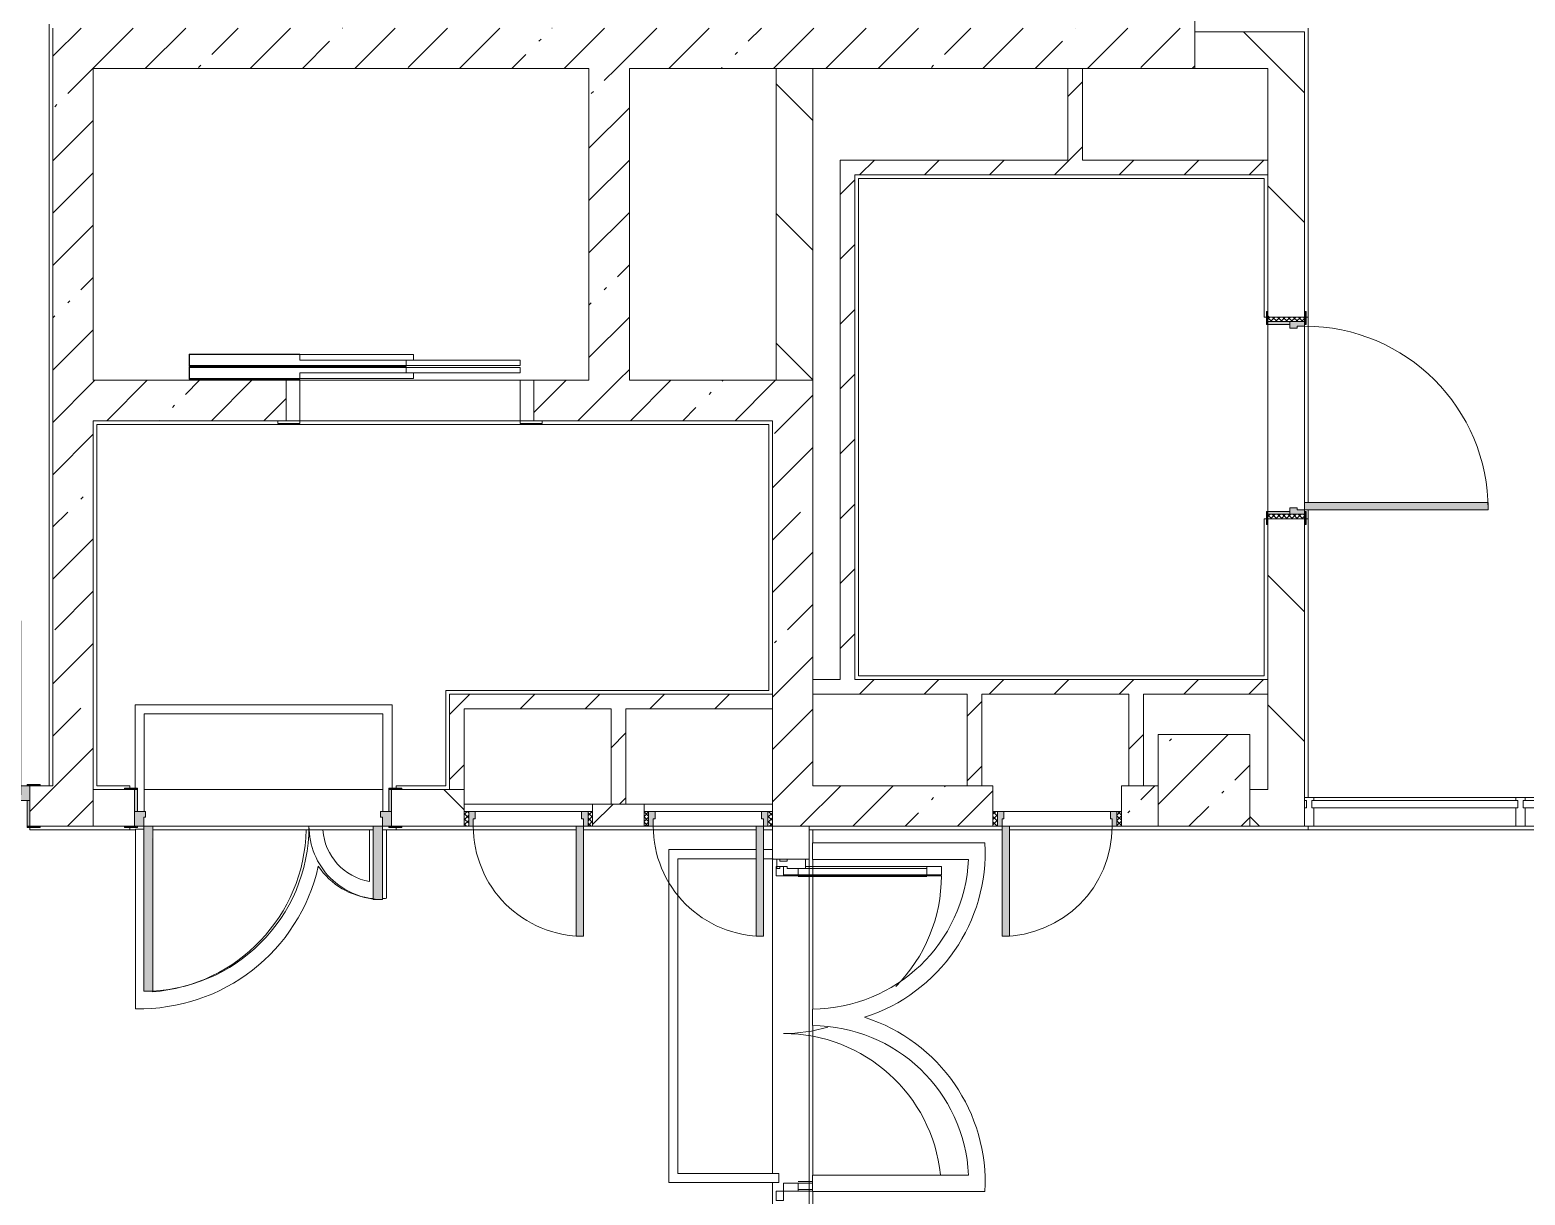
# Model space of a CAD drawing. Header units: millimetres. Extents: x -4185 to 186529, y -8553 to 29097.
# Drawn here: x 153973 to 162118, y 11389 to 17740 of the extents above; entities that cross this region are included whole.
import ezdxf

# ---------------------------------------------------------------- set-up
doc = ezdxf.new("R2010")
doc.units = ezdxf.units.MM
for name, color, linetype, lineweight, true_color in [('A-DETL-GENF-6', 7, 'Continuous', 5, 0xaaaaaa), ('A-DOOR-3', 7, 'Continuous', 5, 0xaaaaaa), ('A-DOOR-4', 7, 'Continuous', 5, 0xe2e2e2), ('A-DOOR-FRAM-2', 7, 'Continuous', 5, 0xe2e2e2), ('A-DOOR-FRAM-3', 7, 'Continuous', 5, 0xaaaaaa), ('A-FLOR-1', 7, 'Continuous', 5, 0xaaaaaa)]:
    doc.layers.add(name, color=color, linetype=linetype, lineweight=lineweight, true_color=true_color)
for name, color, linetype, lineweight in [('A-GLAZ-CURT-2', 7, 'Continuous', 5), ('A-GLAZ-CWMG-2', 7, 'Continuous', 5), ('A-WALL', 7, 'Continuous', 9), ('I-WALL-3', 7, 'Continuous', 5), ('S-COLS-2', 7, 'Continuous', 5)]:
    doc.layers.add(name, color=color, linetype=linetype, lineweight=lineweight)
pattern_1 = [(135, (59518.7, 0), (-353.5534, -353.5534), [])]
pattern_2 = [(45, (59518.7, 0), (-285.1231, 285.1231), []), (45, (59803.8, 0), (-285.1231, 285.1231), [504.031, -100.806, 16.764, -84.042])]
pattern_3 = [(45, (59518.68, 0), (-176.7767, 176.7767), [])]
pattern_4 = [(135, (1951.41, 124.685), (-14.14214, -14.14214), []), (225, (1951.41, 124.685), (14.14214, -14.14214), [])]
pattern_5 = [(45, (-171.384, 124.685), (-14.1421, 14.1421), []), (135, (-171.384, 124.685), (-14.1421, -14.1421), [])]

# ---------------------------------------------------------------- blocks, each defined once
blk = doc.blocks.new('110_Дверь_СКБ_2Ст - Д-1_л_Лестничная клетка EIS60 2-32142534-1_10_1_птичка')
at = {"layer": 'A-DOOR-4'}
for points in [[(662.5, 1010), (612.5, 1010), (612.5, 110), (662.5, 110), (662.5, 786.4)], [(-587.5, 510), (-637.5, 510), (-637.5, 110), (-587.5, 110), (-587.5, 499.2)], [(712.5, 30), (697.5, 30), (699.6, -110), (712.5, -110)]]:
    blk.add_hatch(color=256, dxfattribs=at).paths.add_polyline_path(points)
h = blk.add_hatch(color=256, dxfattribs=at)
h.paths.add_polyline_path([(662.5, 110), (662.5, 60), (652.5, 60), (652.5, 30), (712.5, 32.6), (712.5, 110)])
h.paths.add_polyline_path([(-637.5, 110), (-687.5, 110), (-687.2, 30), (-627.5, 35.6), (-627.5, 60), (-637.5, 60), (-637.5, 104.8)])
at = {"layer": 'A-DOOR-FRAM-2'}
for points in [[(-672.5, 118), (-742.5, 118), (-742.5, 110), (-672.5, 110)], [(729.9, 118), (697.5, 118), (697.5, 110), (767.5, 110), (767.5, 118)], [(-672.5, 30), (-687.5, 30), (-687.4, -110), (-672.5, -110), (-672.5, -21.5)], [(-687.4, -110), (-742.5, -110.2), (-742.5, -118), (-672.5, -118), (-674.5, -110)], [(767.5, -110), (697.5, -110), (698.9, -118), (767.5, -118)]]:
    blk.add_hatch(color=256, dxfattribs=at).paths.add_polyline_path(points)
at = {"layer": 'A-DOOR-3'}
for p, q in [((662.5, 1010), (612.5, 1010)), ((612.5, 1010), (612.5, 110)), ((662.5, 110), (662.5, 1010)), ((-637.5, 510), (-637.5, 110)), ((-587.5, 510), (-637.5, 510)), ((-587.5, 110), (-587.5, 510)), ((-637.5, 110), (-587.5, 110)), ((612.5, 110), (662.5, 110))]:
    blk.add_line(p, q, dxfattribs=at)
for centre, radius, start, end in [((662.5, 110), 900, 90, 180), ((-637.5, 110), 400, 360, 90)]:
    blk.add_arc(centre, radius, start, end, dxfattribs=at)
at = {"layer": 'A-DOOR-FRAM-3'}
for p, q in [((-672.5, 118), (-742.5, 118)), ((-742.5, 118), (-742.5, 110)), ((-742.5, 110), (-672.5, 110)), ((-637.5, 110), (-687.5, 110)), ((-687.5, 110), (-687.5, 30)), ((-672.5, 110), (-672.5, 118)), ((-637.5, 60), (-637.5, 110)), ((662.5, 110), (662.5, 60)), ((712.5, 110), (662.5, 110)), ((767.5, 118), (697.5, 118)), ((697.5, 118), (697.5, 110)), ((697.5, 110), (767.5, 110)), ((712.5, 30), (712.5, 110)), ((767.5, 110), (767.5, 118)), ((-687.5, 30), (-627.5, 30)), ((-672.5, 30), (-687.5, 30)), ((-687.5, 30), (-687.5, -110)), ((-672.5, -110), (-672.5, 30)), ((-627.5, 60), (-637.5, 60)), ((-627.5, 30), (-627.5, 60)), ((662.5, 60), (652.5, 60)), ((652.5, 60), (652.5, 30)), ((652.5, 30), (712.5, 30)), ((712.5, 30), (697.5, 30)), ((697.5, 30), (697.5, -110)), ((712.5, -110), (712.5, 30)), ((-672.5, -110), (-742.5, -110)), ((-742.5, -110), (-742.5, -118)), ((-742.5, -118), (-672.5, -118)), ((-687.5, -110), (-672.5, -110)), ((-672.5, -118), (-672.5, -110)), ((697.5, -110), (712.5, -110)), ((767.5, -110), (697.5, -110)), ((697.5, -110), (697.5, -118)), ((697.5, -118), (767.5, -118)), ((767.5, -118), (767.5, -110))]:
    blk.add_line(p, q, dxfattribs=at)
blk = doc.blocks.new('110_Дверь_СКБ_2Ст - Д-3а 1450x2100h_Лестничная клетка из коридора-32213611-1_10_1_птичка')
at = {"layer": 'A-DOOR-4'}
for points in [[(617.4, 1000), (612.5, 1000), (617.1, 100), (662.5, 100), (662.5, 1000)], [(-587.5, 500), (-637.5, 500), (-637.5, 100), (-587.5, 100), (-587.5, 492.8)], [(710, 20), (697.5, 20), (697.5, -100), (712.5, -100), (712.5, 20)]]:
    blk.add_hatch(color=256, dxfattribs=at).paths.add_polyline_path(points)
h = blk.add_hatch(color=256, dxfattribs=at)
h.paths.add_polyline_path([(707.1, 100), (662.5, 100), (660, 50), (652.5, 50), (652.5, 20), (712.5, 20), (710.2, 100)])
h.paths.add_polyline_path([(-637.5, 100), (-687.5, 100), (-687.5, 20), (-627.5, 20), (-627.5, 50), (-637.5, 50)])
at = {"layer": 'A-DOOR-FRAM-2'}
for points in [[(-687.5, 108), (-742.5, 108), (-742.5, 100), (-672.5, 100), (-672.5, 108)], [(704.1, 108), (697.5, 108), (702.6, 100), (767.5, 100), (767.5, 108), (707.1, 108)], [(-687.5, 20), (-687.5, -100), (-672.5, -100), (-672.5, 20)], [(-677.4, -100), (-742.5, -100), (-742.5, -108), (-672.5, -108), (-672.5, -100)], [(712.5, -100), (697.5, -100), (697.5, -108), (767.5, -108), (767.5, -100), (737.5, -100)]]:
    blk.add_hatch(color=256, dxfattribs=at).paths.add_polyline_path(points)
at = {"layer": 'A-DOOR-3'}
for p, q in [((662.5, 1000), (612.5, 1000)), ((612.5, 1000), (612.5, 100)), ((662.5, 100), (662.5, 1000)), ((-637.5, 500), (-637.5, 100)), ((-587.5, 500), (-637.5, 500)), ((-587.5, 100), (-587.5, 500)), ((-637.5, 100), (-587.5, 100)), ((612.5, 100), (662.5, 100))]:
    blk.add_line(p, q, dxfattribs=at)
for centre, radius, start, end in [((662.5, 100), 900, 90, 180), ((-637.5, 100), 400, 360, 90)]:
    blk.add_arc(centre, radius, start, end, dxfattribs=at)
at = {"layer": 'A-DOOR-FRAM-3'}
for p, q in [((-672.5, 108), (-742.5, 108)), ((-742.5, 108), (-742.5, 100)), ((-742.5, 100), (-672.5, 100)), ((-637.5, 100), (-687.5, 100)), ((-687.5, 100), (-687.5, 20)), ((-672.5, 100), (-672.5, 108)), ((-637.5, 50), (-637.5, 100)), ((662.5, 100), (662.5, 50)), ((712.5, 100), (662.5, 100)), ((767.5, 108), (697.5, 108)), ((697.5, 108), (697.5, 100)), ((697.5, 100), (767.5, 100)), ((712.5, 20), (712.5, 100)), ((767.5, 100), (767.5, 108)), ((-687.5, 20), (-627.5, 20)), ((-672.5, 20), (-687.5, 20)), ((-687.5, 20), (-687.5, -100)), ((-672.5, -100), (-672.5, 20)), ((-627.5, 50), (-637.5, 50)), ((-627.5, 20), (-627.5, 50)), ((662.5, 50), (652.5, 50)), ((652.5, 50), (652.5, 20)), ((652.5, 20), (712.5, 20)), ((712.5, 20), (697.5, 20)), ((697.5, 20), (697.5, -100)), ((712.5, -100), (712.5, 20)), ((-672.5, -100), (-742.5, -100)), ((-742.5, -100), (-742.5, -108)), ((-742.5, -108), (-672.5, -108)), ((-687.5, -100), (-672.5, -100)), ((-672.5, -108), (-672.5, -100)), ((697.5, -100), (712.5, -100)), ((767.5, -100), (697.5, -100)), ((697.5, -100), (697.5, -108)), ((697.5, -108), (767.5, -108)), ((767.5, -108), (767.5, -100))]:
    blk.add_line(p, q, dxfattribs=at)
blk = doc.blocks.new('110_Дверь_СКБ_1Ст_Внутренняя1 - Д-4 1100x2100h_су мгн-31800557-1_10_1_птичка')
at = {"layer": 'A-DOOR-3'}
h = blk.add_hatch(dxfattribs=at)
h.set_pattern_fill('FP_142', color=256, style=0, pattern_type=2)
h.set_pattern_definition([(135, (1751.41, 164.685), (-14.14214, -14.14214), []), (225, (1751.41, 164.685), (14.14214, -14.14214), [])])
h.paths.add_polyline_path([(562.5, 100), (537.5, 100), (537.5, -100), (562.5, -100)])
at = {"layer": 'A-DOOR-4'}
h = blk.add_hatch(color=256, dxfattribs=at)
h.paths.add_polyline_path([(537.5, 20), (537.5, 100), (512.5, 100), (512.5, 60), (502.5, 60), (502.5, 20), (522.5, 20)])
h.paths.add_polyline_path([(-477.5, 44), (-477.5, 60), (-487.5, 60), (-487.5, 100), (-512.5, 100), (-512.5, 20), (-477.5, 20)])
at = {"layer": 'A-DOOR-FRAM-2'}
for points in [[(512.5, 120), (512.5, 1100), (472.5, 1100), (472.5, 100), (512.5, 100), (512.5, 111.4)], [(-497.5, 100), (-497.5, 108), (-567.5, 108), (-567.5, 100), (-512.5, 100)], [(592.5, 108), (522.5, 108), (522.5, 100), (592.5, 100)], [(-497.5, 20), (-512.5, 20), (-512.5, -100), (-497.5, -100)], [(537.5, 20), (522.5, 20), (522.5, -100), (537.5, -100)], [(-497.5, -100), (-567.5, -100), (-567.5, -108), (-497.5, -108)], [(592.5, -108), (592.5, -100), (522.5, -100), (522.5, -108), (562.5, -108)]]:
    blk.add_hatch(color=256, dxfattribs=at).paths.add_polyline_path(points)
at = {"layer": 'A-DOOR-FRAM-3'}
h = blk.add_hatch(dxfattribs=at)
h.set_pattern_fill('FP_143', color=256, style=0, pattern_type=2)
h.set_pattern_definition([(45, (-371.384, 164.685), (-14.1421, 14.1421), []), (135, (-371.384, 164.685), (-14.1421, -14.1421), [])])
h.paths.add_polyline_path([(-512.5, -100), (-512.5, 100), (-537.5, 100), (-537.5, -100)])
at = {"layer": 'A-DOOR-3'}
for p, q in [((512.5, 1100), (472.5, 1100)), ((472.5, 1100), (472.5, 100)), ((512.5, 100), (512.5, 1100)), ((472.5, 100), (512.5, 100))]:
    blk.add_line(p, q, dxfattribs=at)
blk.add_arc((512.5, 100), 1000, 90, 180, dxfattribs=at)
at = {"layer": 'A-DOOR-FRAM-3'}
for p, q in [((-497.5, 108), (-567.5, 108)), ((-567.5, 108), (-567.5, 100)), ((-567.5, 100), (-497.5, 100)), ((-512.5, 100), (-537.5, 100)), ((-537.5, 100), (-537.5, -100)), ((-487.5, 100), (-512.5, 100)), ((-512.5, 100), (-512.5, 20)), ((-512.5, -100), (-512.5, 100)), ((-497.5, 100), (-512.5, 100)), ((-512.5, 100), (-512.5, 99)), ((-512.5, 99), (-497.5, 99)), ((-497.5, 100), (-497.5, 108)), ((-497.5, 99), (-497.5, 100)), ((-487.5, 60), (-487.5, 100)), ((512.5, 100), (512.5, 60)), ((537.5, 100), (512.5, 100)), ((592.5, 108), (522.5, 108)), ((522.5, 108), (522.5, 100)), ((537.5, 100), (522.5, 100)), ((522.5, 100), (522.5, 99)), ((522.5, 100), (592.5, 100)), ((522.5, 99), (537.5, 99)), ((537.5, 20), (537.5, 100)), ((562.5, 100), (537.5, 100)), ((537.5, 100), (537.5, -100)), ((537.5, 99), (537.5, 100)), ((562.5, -100), (562.5, 100)), ((592.5, 100), (592.5, 108)), ((-512.5, 20), (-477.5, 20)), ((-497.5, 20), (-512.5, 20)), ((-512.5, 20), (-512.5, -100)), ((-497.5, -100), (-497.5, 20)), ((-477.5, 60), (-487.5, 60)), ((-477.5, 20), (-477.5, 60)), ((512.5, 60), (502.5, 60)), ((502.5, 60), (502.5, 20)), ((502.5, 20), (537.5, 20)), ((537.5, 20), (522.5, 20)), ((522.5, 20), (522.5, -100)), ((537.5, -100), (537.5, 20)), ((-497.5, -100), (-567.5, -100)), ((-567.5, -100), (-567.5, -108)), ((-567.5, -108), (-497.5, -108)), ((-537.5, -100), (-512.5, -100)), ((-512.5, -100), (-497.5, -100)), ((-497.5, -108), (-497.5, -100)), ((522.5, -100), (537.5, -100)), ((592.5, -100), (522.5, -100)), ((522.5, -100), (522.5, -108)), ((522.5, -108), (592.5, -108)), ((537.5, -100), (562.5, -100)), ((592.5, -108), (592.5, -100))]:
    blk.add_line(p, q, dxfattribs=at)
blk = doc.blocks.new('110_Дверь_СКБ_1Ст - д-18 700x2100h_Технический шкаф ЭОМ и СС-23279316-1_10_1_птичка')
at = {"layer": 'A-DOOR-3'}
h = blk.add_hatch(dxfattribs=at)
h.set_pattern_fill('FP_170', color=256, style=0, pattern_type=2)
h.set_pattern_definition([(135, (1951.41, 174.685), (-14.14214, -14.14214), []), (225, (1951.41, 174.685), (14.14214, -14.14214), [])])
h.paths.add_polyline_path([(337.5, 110), (337.5, 30), (362.5, 30), (362.5, 110)])
at = {"layer": 'A-DOOR-4'}
h = blk.add_hatch(color=256, dxfattribs=at)
h.paths.add_polyline_path([(312.5, 110), (312.5, 70), (302.5, 70), (302.5, 30), (337.5, 30), (337.5, 110), (322.5, 110)])
h.paths.add_polyline_path([(-297.5, 110), (-312.5, 110), (-312.5, 30), (-277.5, 30), (-277.5, 70), (-287.5, 70), (-287.5, 110)])
at = {"layer": 'A-DOOR-FRAM-2'}
blk.add_hatch(color=256, dxfattribs=at).paths.add_polyline_path([(272.5, 710), (272.5, 110), (312.5, 110), (312.5, 710)])
at = {"layer": 'A-DOOR-FRAM-3'}
h = blk.add_hatch(dxfattribs=at)
h.set_pattern_fill('FP_171', color=256, style=0, pattern_type=2)
h.set_pattern_definition([(45, (-171.384, 174.685), (-14.1421, 14.1421), []), (135, (-171.384, 174.685), (-14.1421, -14.1421), [])])
h.paths.add_polyline_path([(-337.5, 110), (-337.5, 30), (-312.5, 30), (-312.5, 110)])
at = {"layer": 'A-DOOR-3'}
for p, q in [((312.5, 710), (272.5, 710)), ((272.5, 710), (272.5, 110)), ((312.5, 110), (312.5, 710)), ((272.5, 110), (312.5, 110))]:
    blk.add_line(p, q, dxfattribs=at)
blk.add_arc((312.5, 110), 600, 90, 180, dxfattribs=at)
at = {"layer": 'A-DOOR-FRAM-3'}
for p, q in [((-312.5, 110), (-337.5, 110)), ((-337.5, 110), (-337.5, 30)), ((-287.5, 110), (-312.5, 110)), ((-312.5, 110), (-312.5, 30)), ((-312.5, 30), (-312.5, 110)), ((-287.5, 70), (-287.5, 110)), ((-287.5, 110), (272.5, 110)), ((312.5, 110), (312.5, 70)), ((337.5, 110), (312.5, 110)), ((337.5, 30), (337.5, 110)), ((362.5, 110), (337.5, 110)), ((337.5, 110), (337.5, 30)), ((362.5, 30), (362.5, 110)), ((-337.5, 30), (-312.5, 30)), ((-312.5, 30), (-277.5, 30)), ((-277.5, 70), (-287.5, 70)), ((-277.5, 30), (-277.5, 70)), ((302.5, 30), (-277.5, 30)), ((312.5, 70), (302.5, 70)), ((302.5, 70), (302.5, 30)), ((302.5, 30), (337.5, 30)), ((337.5, 30), (362.5, 30))]:
    blk.add_line(p, q, dxfattribs=at)
blk = doc.blocks.new('110_Дверь_СКБ_1Ст - д-18п 700x2100h_Технический шкаф ЭОМ и СС 2-32193184-1_10_1_птичка')
at = {"layer": 'A-DOOR-3'}
h = blk.add_hatch(dxfattribs=at)
h.set_pattern_fill('FP_172', color=256, style=0, pattern_type=2)
h.set_pattern_definition(pattern_4)
h.paths.add_polyline_path([(337.5, 60), (337.5, -20), (362.5, -20), (362.5, 60)])
at = {"layer": 'A-DOOR-4'}
h = blk.add_hatch(color=256, dxfattribs=at)
h.paths.add_polyline_path([(312.5, 60), (312.5, 20), (302.5, 20), (302.5, -20), (337.5, -20), (337.5, 60), (322.5, 60)])
h.paths.add_polyline_path([(-287.5, 60), (-312.5, 60), (-312.5, -20), (-277.5, -20), (-277.5, 20), (-287.5, 20)])
at = {"layer": 'A-DOOR-FRAM-2'}
blk.add_hatch(color=256, dxfattribs=at).paths.add_polyline_path([(-247.5, 660), (-287.5, 660), (-287.5, 60), (-247.5, 60), (-247.5, 558.7)])
at = {"layer": 'A-DOOR-FRAM-3'}
h = blk.add_hatch(dxfattribs=at)
h.set_pattern_fill('FP_173', color=256, style=0, pattern_type=2)
h.set_pattern_definition(pattern_5)
h.paths.add_polyline_path([(-337.5, 60), (-337.5, -20), (-312.5, -20), (-312.5, 60)])
at = {"layer": 'A-DOOR-3'}
for p, q in [((-287.5, 660), (-287.5, 60)), ((-247.5, 660), (-287.5, 660)), ((-247.5, 60), (-247.5, 660)), ((-287.5, 60), (-247.5, 60))]:
    blk.add_line(p, q, dxfattribs=at)
blk.add_arc((-287.5, 60), 600, 360, 90, dxfattribs=at)
at = {"layer": 'A-DOOR-FRAM-3'}
for p, q in [((-312.5, 60), (-337.5, 60)), ((-337.5, 60), (-337.5, -20)), ((-287.5, 60), (-312.5, 60)), ((-312.5, 60), (-312.5, -20)), ((-312.5, -20), (-312.5, 60)), ((-287.5, 20), (-287.5, 60)), ((-277.5, 20), (-287.5, 20)), ((-277.5, -20), (-277.5, 20)), ((-247.5, 60), (312.5, 60)), ((312.5, 20), (302.5, 20)), ((302.5, 20), (302.5, -20)), ((312.5, 60), (312.5, 20)), ((337.5, 60), (312.5, 60)), ((337.5, -20), (337.5, 60)), ((362.5, 60), (337.5, 60)), ((337.5, 60), (337.5, -20)), ((362.5, -20), (362.5, 60)), ((-337.5, -20), (-312.5, -20)), ((-312.5, -20), (-277.5, -20)), ((302.5, -20), (-277.5, -20)), ((302.5, -20), (337.5, -20)), ((337.5, -20), (362.5, -20))]:
    blk.add_line(p, q, dxfattribs=at)
blk = doc.blocks.new('110_Дверь_СКБ_1Ст - д-18п 700x2100h_Технический шкаф ЭОМ и СС 2-V216-1_10_1_птичка')
at = {"layer": 'A-DOOR-3'}
h = blk.add_hatch(dxfattribs=at)
h.set_pattern_fill('FP_172', color=256, style=0, pattern_type=2)
h.set_pattern_definition(pattern_4)
h.paths.add_polyline_path([(337.5, 60), (337.5, -20), (362.5, -20), (362.5, 60)])
at = {"layer": 'A-DOOR-4'}
h = blk.add_hatch(color=256, dxfattribs=at)
h.paths.add_polyline_path([(-287.5, 60), (-312.5, 60), (-312.5, -20), (-277.5, -20), (-277.5, 20), (-287.5, 20)])
h.paths.add_polyline_path([(312.5, 60), (312.5, 20), (302.5, 20), (302.5, -20), (337.5, -20), (337.5, 60), (322.5, 60)])
at = {"layer": 'A-DOOR-FRAM-2'}
blk.add_hatch(color=256, dxfattribs=at).paths.add_polyline_path([(-287.5, 660), (-287.5, 60), (-247.5, 60), (-247.5, 660)])
at = {"layer": 'A-DOOR-FRAM-3'}
h = blk.add_hatch(dxfattribs=at)
h.set_pattern_fill('FP_173', color=256, style=0, pattern_type=2)
h.set_pattern_definition(pattern_5)
h.paths.add_polyline_path([(-337.5, 60), (-337.5, -20), (-312.5, -20), (-312.5, 60)])
at = {"layer": 'A-DOOR-3'}
for p, q in [((-287.5, 660), (-287.5, 60)), ((-247.5, 660), (-287.5, 660)), ((-247.5, 60), (-247.5, 660)), ((-287.5, 60), (-247.5, 60))]:
    blk.add_line(p, q, dxfattribs=at)
blk.add_arc((-287.5, 60), 600, 360, 90, dxfattribs=at)
at = {"layer": 'A-DOOR-FRAM-3'}
for p, q in [((-312.5, 60), (-337.5, 60)), ((-337.5, 60), (-337.5, -20)), ((-287.5, 60), (-312.5, 60)), ((-312.5, 60), (-312.5, -20)), ((-312.5, -20), (-312.5, 60)), ((-287.5, 20), (-287.5, 60)), ((-277.5, 20), (-287.5, 20)), ((-277.5, -20), (-277.5, 20)), ((-247.5, 60), (312.5, 60)), ((312.5, 20), (302.5, 20)), ((302.5, 20), (302.5, -20)), ((312.5, 60), (312.5, 20)), ((337.5, 60), (312.5, 60)), ((337.5, -20), (337.5, 60)), ((362.5, 60), (337.5, 60)), ((337.5, 60), (337.5, -20)), ((362.5, -20), (362.5, 60)), ((-337.5, -20), (-312.5, -20)), ((-312.5, -20), (-277.5, -20)), ((302.5, -20), (-277.5, -20)), ((302.5, -20), (337.5, -20)), ((337.5, -20), (362.5, -20))]:
    blk.add_line(p, q, dxfattribs=at)
blk = doc.blocks.new('Прямоугольный импост - Импост структурный с накладкой - 160мм Темный-V192-1_10_1_птичка')
at = {"layer": 'A-GLAZ-CWMG-2'}
for p, q in [((-50, 0), (-50, 17)), ((-50, 17), (0, 17)), ((-40, 0), (-50, 0)), ((-40, -40), (-40, 0)), ((0, 0), (-10, 0)), ((-10, 0), (-10, -40)), ((0, 17), (0, 0)), ((-50, -140), (-50, -40)), ((-50, -40), (-40, -40)), ((-10, -40), (0, -40)), ((0, -40), (0, -140)), ((0, -140), (-50, -140))]:
    blk.add_line(p, q, dxfattribs=at)
blk = doc.blocks.new('Системная панель - Стекло - 40мм-32352622-1_10_1_птичка')
at = {"layer": 'A-GLAZ-CURT-2'}
for p, q in [((485, 40), (-485, 40)), ((-485, 40), (-485, 0)), ((-485, 0), (485, 0)), ((485, 0), (485, 40))]:
    blk.add_line(p, q, dxfattribs=at)
blk = doc.blocks.new('Прямоугольный импост - Импост структурный с накладкой - 160мм Темный-32352618-1_10_1_птичка')
at = {"layer": 'A-GLAZ-CWMG-2'}
for p, q in [((102599, 13557), (103549, 13557)), ((102599, 13400), (103549, 13400))]:
    blk.add_line(p, q, dxfattribs=at)
blk = doc.blocks.new('Системная панель - Стекло - 40мм-32352614-1_10_1_птичка')
at = {"layer": 'A-GLAZ-CURT-2'}
for p, q in [((560.5, 40), (-560.5, 40)), ((-560.5, 40), (-560.5, 0)), ((560.5, 0), (560.5, 40)), ((-560.5, 0), (560.5, 0))]:
    blk.add_line(p, q, dxfattribs=at)
blk = doc.blocks.new('Прямоугольный импост - Импост структурный с накладкой - 160мм Темный-32352612-1_10_1_птичка')
at = {"layer": 'A-GLAZ-CWMG-2'}
for p, q in [((101448, 13557), (102549, 13557)), ((101448, 13400), (102549, 13400))]:
    blk.add_line(p, q, dxfattribs=at)
blk = doc.blocks.new('Прямоугольный импост - Импост структурный с накладкой - 160мм Темный-V194-1_10_1_птичка')
at = {"layer": 'A-GLAZ-CWMG-2'}
for p, q in [((-25, 0), (-25, 17)), ((-25, 17), (25, 17)), ((-15, 0), (-25, 0)), ((-15, -40), (-15, 0)), ((25, 0), (15, 0)), ((15, 0), (15, -40)), ((25, 17), (25, 0)), ((-25, -140), (-25, -40)), ((-25, -40), (-15, -40)), ((15, -40), (25, -40)), ((25, -40), (25, -140)), ((25, -140), (-25, -140))]:
    blk.add_line(p, q, dxfattribs=at)
blk = doc.blocks.new('BSC_Колонна _Прямоугольная - 500х500-17857564-1_10_1_птичка')
at = {"layer": 'S-COLS-2'}
h = blk.add_hatch(dxfattribs=at)
h.set_pattern_fill('FP_198', color=256, style=0, pattern_type=2)
h.set_pattern_definition([(45, (-100850, -13650), (-285.1231, 285.1231), []), (45, (-100564.88, -13650), (-285.1231, 285.1231), [504.031, -100.806, 16.764, -84.042])])
h.paths.add_polyline_path([(250, -250), (250, 250), (-250, 250), (-250, -250)])
for p, q in [((250, 250), (-250, 250)), ((-250, 250), (-250, -250)), ((250, -250), (250, 250)), ((-250, -250), (250, -250))]:
    blk.add_line(p, q, dxfattribs=at)
blk = doc.blocks.new('DOR_Дверь лифта - 1350х2050h-19118285-1_10_1_птичка')
at = {"layer": 'A-DOOR-3'}
for p, q in [((-600, 125), (-720, 125)), ((-720, 125), (-720, 110)), ((-720, 110), (-600, 110)), ((-675, 110), (-675, -110)), ((-600, 110), (-675, 110)), ((-600, 110), (-600, 125)), ((600, 110), (-600, 110)), ((-600, 110), (-600, -110)), ((720, 125), (600, 125)), ((600, 125), (600, 110)), ((600, -110), (600, 110)), ((675, 110), (600, 110)), ((600, 110), (720, 110)), ((675, -110), (675, 110)), ((720, 110), (720, 125)), ((-675, -110), (-600, -110)), ((-600, -110), (600, -110)), ((-600, -150), (-600, -180)), ((20, -150), (-600, -150)), ((-20, -120), (-20, -150)), ((600, -120), (-20, -120)), ((-20, -150), (600, -150)), ((20, -180), (20, -150)), ((600, -110), (675, -110)), ((600, -150), (600, -120)), ((-600, -180), (20, -180)), ((-600, -190), (-600, -220)), ((20, -190), (-600, -190)), ((-600, -220), (20, -220)), ((-20, -220), (-20, -250)), ((600, -220), (-20, -220)), ((20, -220), (20, -190)), ((600, -250), (600, -220)), ((-20, -250), (600, -250))]:
    blk.add_line(p, q, dxfattribs=at)
at = {"layer": 'A-DOOR-FRAM-3'}
for p, q in [((600, -117), (600, -120)), ((1203, -117), (600, -117)), ((600, -120), (1200, -120)), ((1200, -120), (1200, -180)), ((1203, -183), (1203, -117)), ((1200, -180), (20, -180)), ((20, -180), (20, -183)), ((20, -183), (1203, -183)), ((1203, -187), (20, -187)), ((20, -187), (20, -190)), ((20, -190), (1200, -190)), ((1200, -190), (1200, -250)), ((1203, -253), (1203, -187)), ((600, -250), (600, -253)), ((1200, -250), (600, -250)), ((600, -253), (1203, -253))]:
    blk.add_line(p, q, dxfattribs=at)
blk = doc.blocks.new('Дверь_Витражная_остекление_ - ВВ-7 остекление-32349468-1_10_1_птичка')
at = {"layer": 'A-DETL-GENF-6'}
for p, q in [((-815, -20), (-860, -20)), ((-860, -177.2), (-860, -20)), ((-815, -20), (-860, -20)), ((-860, -20), (-860, -177.2)), ((-815, -177.2), (-815, -20)), ((-815, -177.2), (-815, -20)), ((865, -880), (865, -20)), ((865, -20), (865, -880)), ((-860, -100), (-815, -100)), ((-850, -177.2), (-850, -100)), ((-806, -177.2), (-806, -100)), ((856, -800), (856, -100)), ((900, -100), (865, -100)), ((900, -800), (900, -140)), ((910, -880), (910, -140)), ((910, -880), (910, -140)), ((910, -800), (865, -800)), ((910, -880), (865, -880)), ((865, -880), (910, -880))]:
    blk.add_line(p, q, dxfattribs=at)
at = {"layer": 'A-DOOR-3'}
for p, q in [((-910, 20), (-860, 20)), ((-910, -20), (-910, 20)), ((-860, 20), (-860, -20)), ((860, 20), (910, 20)), ((860, -20), (860, 20)), ((910, 20), (910, -20)), ((-860, -20), (-910, -20)), ((-860, -177.2), (-860, -20)), ((860, -880), (860, -20)), ((910, -20), (860, -20))]:
    blk.add_line(p, q, dxfattribs=at)
for centre, start, end in [((-860, -20), 275.98464, 0), ((860, -20), 180, 196.28645), ((860, -20), 225.39227, 270)]:
    blk.add_arc(centre, 860, start, end, dxfattribs=at)
blk = doc.blocks.new('Прямоугольный импост - Импост структурный с накладкой - 160мм Темный-32348142-1_10_1_птичка')
at = {"layer": 'A-GLAZ-CWMG-2'}
for p, q in [((0, 17), (-50, 17)), ((-50, 17), (-50, 0)), ((-50, 0), (-40, 0)), ((-40, 0), (-40, -40)), ((-10, -40), (-10, 0)), ((-10, 0), (0, 0)), ((0, 0), (0, 17)), ((-40, -40), (-50, -40)), ((-50, -40), (-50, -140)), ((0, -40), (-10, -40)), ((0, -140), (0, -40)), ((-50, -140), (0, -140))]:
    blk.add_line(p, q, dxfattribs=at)

msp = doc.modelspace()

# ---------------------------------------------------------------- hatches: boundary and pattern name
at = {"layer": 'I-WALL-3'}
h = msp.add_hatch(dxfattribs=at)
h.set_pattern_fill('FP_90', color=256, style=0, pattern_type=2)
h.set_pattern_definition(pattern_2)
h.paths.add_polyline_path([(154201.4, 13620), (154318.7, 13620), (154318.7, 17750), (154098.7, 17750), (154098.7, 13620)])
h = msp.add_hatch(dxfattribs=at)
h.set_pattern_fill('FP_90', color=256, style=0, pattern_type=2)
h.set_pattern_definition(pattern_2)
h.paths.add_polyline_path([(160318.7, 17530), (160318.7, 17750), (154318.7, 17750), (154318.7, 17530), (160098.7, 17530)])
h = msp.add_hatch(dxfattribs=at)
h.set_pattern_fill('FP_108', color=256, style=0, pattern_type=2)
h.set_pattern_definition(pattern_1)
h.paths.add_polyline_path([(160716.7, 17530), (160916.7, 17530), (160916.7, 17730), (160318.7, 17730), (160318.7, 17530), (160707.7, 17530)])
h = msp.add_hatch(dxfattribs=at)
h.set_pattern_fill('FP_90', color=256, style=0, pattern_type=2)
h.set_pattern_definition(pattern_2)
h.paths.add_polyline_path([(157018.7, 15830), (157238.7, 15830), (157238.7, 17530), (157018.7, 17530), (157018.7, 16743)])
h = msp.add_hatch(dxfattribs=at)
h.set_pattern_fill('FP_108', color=256, style=0, pattern_type=2)
h.set_pattern_definition(pattern_1)
h.paths.add_polyline_path([(158238.7, 15830), (158238.7, 17530), (158038.7, 17530), (158038.7, 15830)])
h = msp.add_hatch(dxfattribs=at)
h.set_pattern_fill('FP_107', color=256, style=0, pattern_type=2)
h.set_pattern_definition(pattern_3)
h.paths.add_polyline_path([(159706.7, 17030), (159706.7, 17530), (159626.7, 17530), (159626.7, 17030)])
h = msp.add_hatch(dxfattribs=at)
h.set_pattern_fill('FP_108', color=256, style=0, pattern_type=2)
h.set_pattern_definition(pattern_1)
h.paths.add_polyline_path([(160716.7, 13600), (160916.7, 13600), (160916.7, 15075), (160716.7, 15075), (160716.7, 14000)])
h.paths.add_polyline_path([(160716.7, 16175), (160916.7, 16175), (160916.7, 17530), (160716.7, 17530), (160716.7, 16205)])
h = msp.add_hatch(dxfattribs=at)
h.set_pattern_fill('FP_107', color=256, style=0, pattern_type=2)
h.set_pattern_definition(pattern_3)
h.paths.add_polyline_path([(158386.7, 14200), (158466.7, 14200), (158466.7, 17030), (158386.7, 17030), (158386.7, 14220)])
h = msp.add_hatch(dxfattribs=at)
h.set_pattern_fill('FP_107', color=256, style=0, pattern_type=2)
h.set_pattern_definition(pattern_3)
h.paths.add_polyline_path([(160716.7, 16950), (160716.7, 17030), (158466.7, 17030), (158466.7, 16950), (160707.7, 16950)])
h = msp.add_hatch(dxfattribs=at)
h.set_pattern_fill('FP_90', color=256, style=0, pattern_type=2)
h.set_pattern_definition(pattern_2)
h.paths.add_polyline_path([(157018.7, 15610), (158018.7, 15610), (158018.7, 15830), (156718.7, 15830), (156718.7, 15610), (156989.8, 15610)])
h.paths.add_polyline_path([(154939.2, 15610), (155368.7, 15610), (155368.7, 15830), (154318.7, 15830), (154318.7, 15610), (154898.6, 15610)])
h = msp.add_hatch(dxfattribs=at)
h.set_pattern_fill('FP_90', color=256, style=0, pattern_type=2)
h.set_pattern_definition(pattern_2)
h.paths.add_polyline_path([(158238.7, 13620), (158238.7, 15830), (158018.7, 15830), (158018.7, 13620)])
h = msp.add_hatch(dxfattribs=at)
h.set_pattern_fill('FP_107', color=256, style=0, pattern_type=2)
h.set_pattern_definition(pattern_3)
h.paths.add_polyline_path([(160038.7, 14120), (160716.7, 14120), (160716.7, 14200), (158238.7, 14200), (158238.7, 14120), (159958.7, 14120)])
h = msp.add_hatch(dxfattribs=at)
h.set_pattern_fill('FP_107', color=256, style=0, pattern_type=2)
h.set_pattern_definition(pattern_3)
h.paths.add_polyline_path([(156338.7, 13600), (156338.7, 14120), (156258.7, 14120), (156258.7, 13600)])
h = msp.add_hatch(dxfattribs=at)
h.set_pattern_fill('FP_107', color=256, style=0, pattern_type=2)
h.set_pattern_definition(pattern_3)
h.paths.add_polyline_path([(157238.7, 14040), (158018.7, 14040), (158018.7, 14120), (156338.7, 14120), (156338.7, 14040), (157218.7, 14040)])
h = msp.add_hatch(dxfattribs=at)
h.set_pattern_fill('FP_107', color=256, style=0, pattern_type=2)
h.set_pattern_definition(pattern_3)
h.paths.add_polyline_path([(159158.7, 13620), (159158.7, 14120), (159078.7, 14120), (159078.7, 13620)])
h = msp.add_hatch(dxfattribs=at)
h.set_pattern_fill('FP_107', color=256, style=0, pattern_type=2)
h.set_pattern_definition(pattern_3)
h.paths.add_polyline_path([(160038.7, 13620), (160038.7, 14120), (159958.7, 14120), (159958.7, 13620)])
h = msp.add_hatch(dxfattribs=at)
h.set_pattern_fill('FP_107', color=256, style=0, pattern_type=2)
h.set_pattern_definition(pattern_3)
h.paths.add_polyline_path([(157218.7, 13520), (157218.7, 14040), (157138.7, 14040), (157138.7, 13520)])
h = msp.add_hatch(dxfattribs=at)
h.set_pattern_fill('FP_90', color=256, style=0, pattern_type=2)
h.set_pattern_definition(pattern_2)
h.paths.add_polyline_path([(154201.4, 13400), (154318.7, 13400), (154318.7, 13620), (153973.7, 13620), (153973.7, 13400), (154098.7, 13400)])
h.paths.add_polyline_path([(152328.7, 13400), (152573.7, 13400), (152568.7, 13620), (152328.7, 13620)])
h = msp.add_hatch(dxfattribs=at)
h.set_pattern_fill('FP_90', color=256, style=0, pattern_type=2)
h.set_pattern_definition(pattern_2)
h.paths.add_polyline_path([(159958.7, 13400), (160118.7, 13400), (160118.7, 13620), (159918.7, 13620), (159918.7, 13400)])
h.paths.add_polyline_path([(158848.8, 13400), (159218.7, 13400), (159218.7, 13620), (158018.7, 13620), (158018.7, 13400), (158251.6, 13400)])
h = msp.add_hatch(dxfattribs=at)
h.set_pattern_fill('FP_108', color=256, style=0, pattern_type=2)
h.set_pattern_definition(pattern_1)
h.paths.add_polyline_path([(156238.7, 13400), (156338.7, 13400), (156338.7, 13600), (155943.7, 13600), (155943.7, 13400), (156060.3, 13400)])
h.paths.add_polyline_path([(154488.7, 13400), (154543.7, 13400), (154543.7, 13600), (154318.7, 13600), (154318.7, 13400), (154438, 13400)])
h = msp.add_hatch(dxfattribs=at)
h.set_pattern_fill('FP_160', color=256, style=0, pattern_type=2)
h.set_pattern_definition([(45, (59518.7, 0), (-427.6843, 427.6843), []), (45, (59803.8, 0), (-427.6843, 427.6843), [])])
h.paths.add_polyline_path([(157318.7, 13400), (157318.7, 13520), (157038.7, 13520), (157038.7, 13400), (157218.7, 13400)])
h = msp.add_hatch(dxfattribs=at)
h.set_pattern_fill('FP_108', color=256, style=0, pattern_type=2)
h.set_pattern_definition(pattern_1)
h.paths.add_polyline_path([(165001.6, 13400), (165068.7, 13400), (165068.7, 13600), (164918.7, 13600), (164918.7, 13400)])
h.paths.add_polyline_path([(170068.7, 13400), (170068.7, 13600), (169347.7, 13600), (169348.7, 13400), (170002.5, 13400)])
h.paths.add_polyline_path([(165568.7, 13400), (166128.7, 13400), (166128.7, 13600), (165568.7, 13600)])
h.paths.add_polyline_path([(160707.7, 13400), (160916.7, 13400), (160916.7, 13600), (160618.7, 13600), (160618.7, 13400), (160696.7, 13400)])
h = msp.add_hatch(dxfattribs=at)
h.set_pattern_fill('FP_108', color=256, style=0, pattern_type=2)
h.set_pattern_definition(pattern_1)
h.paths.add_polyline_path([(158218.7, 10600), (158218.7, 11320), (158018.7, 11320), (158018.7, 10600)])
h.paths.add_polyline_path([(158218.7, 13220), (158218.7, 13400), (158018.7, 13400), (158018.7, 13220), (158135.1, 13220)])

# ---------------------------------------------------------------- linework, layer by layer
at = {"layer": 'A-FLOR-1'}
for p, q in [((154078.7, 13620), (154078.7, 17770.5)), ((160936.7, 17750), (160936.7, 15165)), ((160696.7, 16930), (158486.7, 16930)), ((158486.7, 16930), (158486.7, 14220)), ((160696.7, 16175), (160696.7, 16930)), ((160707.7, 16175), (160696.7, 16175)), ((160936.7, 16175), (160924.7, 16175)), ((157998.7, 15590), (154338.7, 15590)), ((154338.7, 15590), (154338.7, 13620)), ((157998.7, 14140), (157998.7, 15590)), ((160696.7, 14220), (160696.7, 15075)), ((160696.7, 15075), (160707.7, 15075)), ((160924.7, 15075), (160936.7, 15075)), ((160936.7, 15125), (160936.7, 13557)), ((158486.7, 14220), (160696.7, 14220)), ((156238.7, 13620), (156238.7, 14140)), ((156238.7, 14140), (157998.7, 14140)), ((154546.1, 14062.1), (154546.1, 13608)), ((155946.1, 14062.1), (154546.1, 14062.1)), ((154596.1, 13480), (154596.1, 14012.1)), ((154596.1, 14012.1), (155896.1, 14012.1)), ((155896.1, 14012.1), (155896.1, 13480)), ((155946.1, 13608), (155946.1, 14062.1)), ((154338.7, 13620), (154518.7, 13620)), ((154518.7, 13620), (154518.7, 13608)), ((155968.7, 13620), (156238.7, 13620)), ((155968.7, 13608), (155968.7, 13620)), ((153973.7, 13380), (153973.7, 13392)), ((154549.4, 13380), (153973.7, 13380)), ((154518.7, 13392), (154518.7, 13380)), ((154593.7, 13383), (154549.1, 13383)), ((154549.1, 13383), (154549.1, 12405.3)), ((155843.7, 13380), (154643.7, 13380)), ((155569.4, 13379.5), (155478.4, 13379.5)), ((155823.7, 13380), (155823.7, 13099.1)), ((156948.7, 13380), (155893.7, 13380)), ((155915.5, 13007.2), (155915.5, 13380)), ((155968.7, 13380), (155968.7, 13392)), ((157928.7, 13380), (156989.8, 13380)), ((158018.7, 13380), (157968.7, 13380)), ((159268.7, 13380), (158218.7, 13380)), ((158238.7, 13308), (158238.7, 13380)), ((159308.7, 13380), (163190.3, 13380)), ((160936.7, 13400), (160936.7, 13380)), ((159175.5, 13308.4), (158235.4, 13308.4)), ((158235.4, 13308.4), (158235.4, 13218.4)), ((157453.4, 13272.2), (157453.4, 11457.1)), ((157928.7, 13272.2), (157453.4, 13272.2)), ((157503.4, 11507.1), (157503.4, 13222.2)), ((157503.4, 13222.2), (157928.7, 13222.2)), ((158018.7, 13272.2), (157968.7, 13272.2)), ((157968.7, 13222.2), (158018.7, 13222.2)), ((158235.4, 13218.4), (159085.8, 13218.4)), ((158238.7, 12403.5), (158238.7, 13218.4)), ((158236.4, 12403.4), (158236.4, 12313.3)), ((158238.7, 11498.4), (158238.7, 12313.2)), ((158053.4, 11507.1), (157503.4, 11507.1)), ((158053.4, 11457.1), (158053.4, 11507.1)), ((159085.8, 11498.4), (158235.4, 11498.4)), ((158235.4, 11498.4), (158235.4, 11408.4)), ((157453.4, 11457.1), (158053.4, 11457.1)), ((158235.4, 11408.4), (159175.5, 11408.4)), ((158238.7, 11340), (158238.7, 11408.7))]:
    msp.add_line(p, q, dxfattribs=at)
for centre, radius, start, end in [((154573.7, 13400), 905, 274.14371, 358.70203), ((155873.7, 13400), 305, 183.85394, 260.56466), ((158231.8, 13258.4), 945, 287.75279, 3.03294), ((158231.8, 13258.4), 855, 270.31209, 357.31852), ((154573.7, 13400), 995, 268.58294, 347.32946), ((155873.7, 13400), 395, 213.54048, 265.63343), ((155873.7, 13400), 395, 272.90796, 276.07108), ((158231.8, 11458.4), 855, 2.68148, 89.68791), ((158231.8, 11458.4), 945, 356.96706, 72.24721)]:
    msp.add_arc(centre, radius, start, end, dxfattribs=at)
at = {"layer": 'A-WALL'}
for p, q in [((158238.7, 17530), (158038.7, 17530)), ((159706.7, 17530), (159626.7, 17530)), ((160716.7, 16950), (160716.7, 17030)), ((158238.7, 14200), (158238.7, 14120)), ((160716.7, 14120), (160716.7, 14200)), ((158018.7, 14040), (158018.7, 14120)), ((159078.7, 13620), (159158.7, 13620)), ((159958.7, 13620), (160038.7, 13620)), ((156258.7, 13600), (156338.7, 13600)), ((157138.7, 13520), (157218.7, 13520))]:
    msp.add_line(p, q, dxfattribs=at)
at = {"layer": 'I-WALL-3'}
for p, q in [((160318.7, 20754), (160318.7, 17530)), ((154098.7, 17750), (154098.7, 13620)), ((160916.7, 17730), (160318.7, 17730)), ((160916.7, 16205), (160916.7, 17730)), ((154318.7, 15830), (154318.7, 17530)), ((154318.7, 17530), (157018.7, 17530)), ((157018.7, 17530), (157018.7, 15830)), ((157238.7, 17530), (158038.7, 17530)), ((157238.7, 15830), (157238.7, 17530)), ((158038.7, 17530), (158038.7, 15830)), ((158238.7, 17530), (159626.7, 17530)), ((158238.7, 14200), (158238.7, 17530)), ((159626.7, 17530), (159626.7, 17030)), ((159706.7, 17530), (160716.7, 17530)), ((159706.7, 17030), (159706.7, 17530)), ((160716.7, 17530), (160716.7, 17030)), ((159626.7, 17030), (158386.7, 17030)), ((158386.7, 17030), (158386.7, 14200)), ((160716.7, 17030), (159706.7, 17030)), ((158466.7, 16950), (160716.7, 16950)), ((158466.7, 14200), (158466.7, 16950)), ((160716.7, 16950), (160716.7, 16205)), ((160716.7, 15115), (160716.7, 16135)), ((160916.7, 16125), (160916.7, 15165)), ((155368.7, 15830), (154318.7, 15830)), ((155368.7, 15610), (155368.7, 15830)), ((157018.7, 15830), (156718.7, 15830)), ((156718.7, 15830), (156718.7, 15610)), ((157238.7, 15830), (158238.7, 15830)), ((154318.7, 15610), (155368.7, 15610)), ((154318.7, 15610), (154318.7, 13400)), ((156718.7, 15610), (158018.7, 15610)), ((158018.7, 15610), (158018.7, 14120)), ((160716.7, 15045), (160716.7, 14200)), ((160916.7, 13400), (160916.7, 15045)), ((158386.7, 14200), (158238.7, 14200)), ((160716.7, 14200), (158466.7, 14200)), ((156258.7, 14120), (156258.7, 13600)), ((158018.7, 14120), (156258.7, 14120)), ((158238.7, 13620), (158238.7, 14120)), ((158238.7, 14120), (159078.7, 14120)), ((159078.7, 14120), (159078.7, 13620)), ((159158.7, 14120), (159958.7, 14120)), ((159158.7, 13620), (159158.7, 14120)), ((159958.7, 14120), (159958.7, 13620)), ((160038.7, 14120), (160716.7, 14120)), ((160038.7, 13620), (160038.7, 14120)), ((160716.7, 14120), (160716.7, 13600)), ((156338.7, 13480), (156338.7, 14040)), ((156338.7, 14040), (157138.7, 14040)), ((157138.7, 14040), (157138.7, 13520)), ((157218.7, 14040), (158018.7, 14040)), ((157218.7, 13520), (157218.7, 14040)), ((158018.7, 14040), (158018.7, 13480)), ((154098.7, 13620), (154028.7, 13620)), ((159078.7, 13620), (158238.7, 13620)), ((159218.7, 13620), (159158.7, 13620)), ((159218.7, 13480), (159218.7, 13620)), ((159958.7, 13620), (159918.7, 13620)), ((159918.7, 13620), (159918.7, 13480)), ((160118.7, 13620), (160038.7, 13620)), ((154488.7, 13600), (154318.7, 13600)), ((154596.1, 13600), (155896.1, 13600)), ((156258.7, 13600), (155998.7, 13600)), ((156338.7, 13520), (157138.7, 13520)), ((157038.7, 13520), (157038.7, 13480)), ((157218.7, 13520), (158018.7, 13520)), ((157318.7, 13480), (157318.7, 13520)), ((160716.7, 13600), (160618.7, 13600)), ((154028.7, 13400), (154488.7, 13400)), ((155843.7, 13400), (154643.7, 13400)), ((155998.7, 13400), (156338.7, 13400)), ((157038.7, 13400), (157318.7, 13400)), ((158218.7, 13400), (158018.7, 13400)), ((158018.7, 11507.1), (158018.7, 13400)), ((158018.7, 13400), (159218.7, 13400)), ((158218.7, 13400), (158218.7, 11320)), ((159918.7, 13400), (160118.7, 13400)), ((160618.7, 13400), (160916.7, 13400)), ((158018.7, 13220), (158218.7, 13220)), ((158018.7, 11320), (158018.7, 11457.1))]:
    msp.add_line(p, q, dxfattribs=at)

# ---------------------------------------------------------------- block references
at = {"layer": 'A-DOOR-3'}
for name, p, rotation in [('110_Дверь_СКБ_1Ст_Внутренняя1 - Д-4 1100x2100h_су мгн-31800557-1_10_1_птичка', (160816.7, 15637.5), 270), ('DOR_Дверь лифта - 1350х2050h-19118285-1_10_1_птичка', (156043.7, 15720), 180), ('110_Дверь_СКБ_2Ст - Д-3а 1450x2100h_Лестничная клетка из коридора-32213611-1_10_1_птичка', (155256.2, 13500), 180), ('110_Дверь_СКБ_1Ст - д-18п 700x2100h_Технический шкаф ЭОМ и СС 2-V216-1_10_1_птичка', (156701.2, 13460), 180), ('110_Дверь_СКБ_1Ст - д-18п 700x2100h_Технический шкаф ЭОМ и СС 2-32193184-1_10_1_птичка', (157681.2, 13460), 180), ('110_Дверь_СКБ_1Ст - д-18 700x2100h_Технический шкаф ЭОМ и СС-23279316-1_10_1_птичка', (159581.2, 13510), 180), ('Дверь_Витражная_остекление_ - ВВ-7 остекление-32349468-1_10_1_птичка', (158058.3, 12270), 89.99999999999993)]:
    msp.add_blockref(name, p, dxfattribs=dict(at, rotation=rotation))
msp.add_blockref('110_Дверь_СКБ_2Ст - Д-1_л_Лестничная клетка EIS60 2-32142534-1_10_1_птичка', (153261.2, 13510), dxfattribs=at)
at = {"layer": 'A-GLAZ-CURT-2', "rotation": 180}
for name, p in [('Системная панель - Стекло - 40мм-32352614-1_10_1_птичка', (161517.2, 13540)), ('Системная панель - Стекло - 40мм-32352622-1_10_1_птичка', (162592.7, 13540))]:
    msp.add_blockref(name, p, dxfattribs=at)
at = {"layer": 'A-GLAZ-CWMG-2', "extrusion": (0, 0, -1)}
for name, p in [('Прямоугольный импост - Импост структурный с накладкой - 160мм Темный-V192-1_10_1_птичка', (-160916.7, 13540)), ('Прямоугольный импост - Импост структурный с накладкой - 160мм Темный-V194-1_10_1_птичка', (-162092.7, 13540))]:
    msp.add_blockref(name, p, dxfattribs=at)
at = {"layer": 'A-GLAZ-CWMG-2'}
for name in ['Прямоугольный импост - Импост структурный с накладкой - 160мм Темный-32352612-1_10_1_птичка', 'Прямоугольный импост - Импост структурный с накладкой - 160мм Темный-32352618-1_10_1_птичка']:
    msp.add_blockref(name, (59518.7, 0), dxfattribs=at)
at = {"layer": 'A-GLAZ-CWMG-2', "rotation": 89.99999999999993}
msp.add_blockref('Прямоугольный импост - Импост структурный с накладкой - 160мм Темный-32348142-1_10_1_птичка', (158058.3, 13220), dxfattribs=at)
at = {"layer": 'S-COLS-2'}
msp.add_blockref('BSC_Колонна _Прямоугольная - 500х500-17857564-1_10_1_птичка', (160368.7, 13650), dxfattribs=at)

doc.saveas('drawing.dxf')
